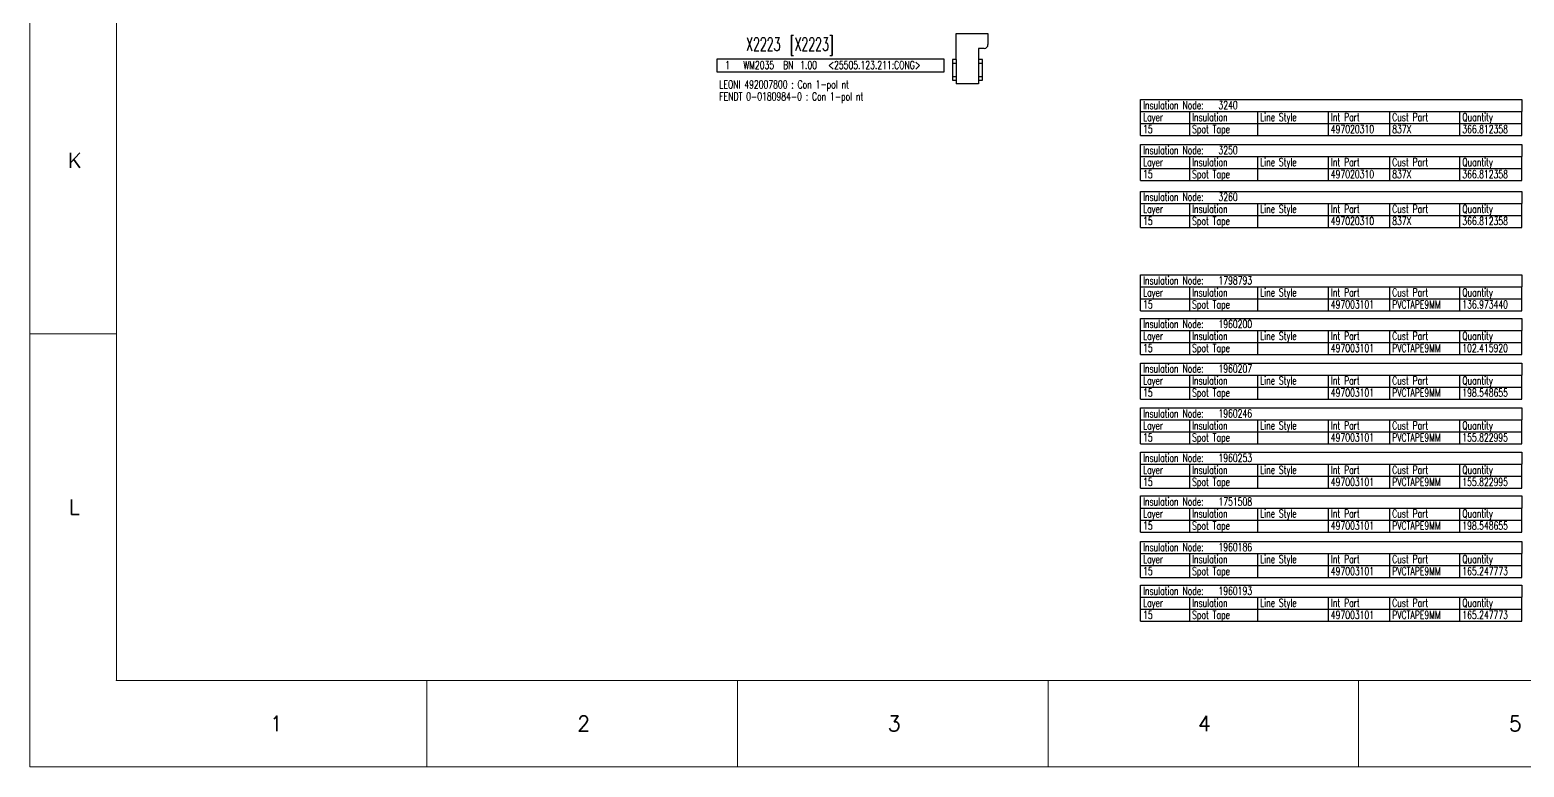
# Model space of a CAD drawing. Header units: millimetres. Extents: x -1 to 4489, y 0 to 1364.
# Drawn here: x 0 to 560, y 0 to 276 of the extents above; entities that cross this region are included whole.
import ezdxf

# ---------------------------------------------------------------- set-up
doc = ezdxf.new("R2010")
doc.units = ezdxf.units.MM
doc.layers.add('Drawingheader + Standards', color=7, linetype='Continuous')
doc.layers.add('LAYER_0', color=7, linetype='Continuous')
doc.styles.add('DEFAULT', font='simplex.shx', dxfattribs={"bigfont": 'bigfont'})
doc.styles.add('HS-COMP-DESCRIPTION', font='ROMANS.SHX', dxfattribs={"width": 0.6, "height": 5})
doc.styles.add('HS-PART-NO', font='ROMANS.SHX', dxfattribs={"width": 0.7, "height": 3})
doc.styles.add('HS-TABLE-INSULATION', font='ROMANS.SHX', dxfattribs={"width": 0.7, "height": 3})
doc.styles.add('HS-WIRE', font='ROMANS.SHX', dxfattribs={"width": 0.7, "height": 3})

# ---------------------------------------------------------------- blocks, each defined once
blk = doc.blocks.new('Rahmen')
at = {"layer": 'Drawingheader + Standards', "color": 0, "linetype": 'Continuous', "lineweight": 0}
for p, q in [((-7386.39, -619.37), (-7386.39, 743.98)), ((-7386.39, 743.98), (-7386.39, -619.37)), ((-7353.97, 711.56), (-7353.97, -586.95)), ((-7386.39, -457.1), (-7353.97, -457.1)), ((-7353.97, -586.95), (-2930.18, -586.95)), ((-7237.56, -586.95), (-7237.56, -619.37)), ((-7121.14, -586.95), (-7121.14, -619.37)), ((-7004.73, -586.95), (-7004.73, -619.37)), ((-6888.31, -586.95), (-6888.31, -619.37)), ((-7386.39, -619.37), (-5491.25, -619.37)), ((-7386.39, -619.37), (-2897.74, -619.43))]:
    blk.add_line(p, q, dxfattribs=at)
blk.add_point((-7353.97, -586.95), dxfattribs=at)
blk.add_point((-7353.97, -586.95), dxfattribs=at)
at = {"layer": 'Drawingheader + Standards', "color": 0, "linetype": 'Continuous', "lineweight": 0, "style": 'DEFAULT'}
for s, p in [('K', (-7372.08, -394.95)), ('L', (-7371.8, -524.8)), ('1', (-7296.44, -605.93)), ('2', (-7181.24, -605.93)), ('3', (-7064.83, -605.93)), ('4', (-6948.54, -605.93)), ('5', (-6831.99, -605.93))]:
    blk.add_text(s, height=5.67, dxfattribs=at).set_placement(p)
blk = doc.blocks.new('492007800')
at = {"layer": 'LAYER_0', "color": 7}
for points in [[(-6.34, 9.08), (-6.34, 18.88)], [(-6.34, 18.88), (-5.64, 18.88)], [(-5.64, 18.88), (4.17, 18.88)], [(4.17, 18.88), (5.57, 18.88)], [(5.57, 18.88), (5.57, 14.68)], [(2.07, 13.28), (2.07, 9.08)], [(4.17, 13.28), (2.07, 13.28)], [(-6.34, 9.08), (-7.74, 9.08)], [(-7.74, 9.08), (-7.74, 1.38)], [(-7.74, 7.68), (-6.34, 7.68)], [(-6.34, 9.08), (-6.34, 1.38)], [(3.47, 9.08), (2.07, 9.08)], [(2.07, 9.08), (2.07, 1.38)], [(2.07, 7.68), (3.47, 7.68)], [(3.47, 1.38), (3.47, 9.08)], [(-7.74, 2.78), (-6.34, 2.78)], [(-7.74, 1.38), (-6.34, 1.38)], [(-6.34, 1.38), (-6.34, -0.02)], [(2.07, 2.78), (3.47, 2.78)], [(2.07, 1.38), (3.47, 1.38)], [(2.07, 1.38), (2.07, -0.02)], [(2.07, -0.02), (-6.34, -0.02)]]:
    blk.add_lwpolyline(points, dxfattribs=at)
blk.add_arc((4.17, 14.68), 1.4, 270, 0, dxfattribs=at)

msp = doc.modelspace()

# ---------------------------------------------------------------- linework, layer by layer
at = {"color": 7, "linetype": 'Continuous'}
for points in [[(257.66, 260.3), (257.66, 265.28), (342.56, 265.28), (342.56, 260.3), (257.66, 260.3)], [(416.38, 245.58), (416.38, 250.08)], [(416.38, 250.08), (559.27, 250.08)], [(559.27, 250.08), (559.27, 245.58)], [(416.38, 245.58), (559.27, 245.58)], [(416.38, 236.58), (416.38, 245.58)], [(416.38, 236.58), (416.38, 245.58)], [(416.38, 245.58), (559.27, 245.58)], [(416.38, 241.08), (559.27, 241.08)], [(434.75, 236.58), (434.75, 245.58)], [(460.27, 236.58), (460.27, 245.58)], [(486.78, 236.58), (486.78, 245.58)], [(509.77, 236.58), (509.77, 245.58)], [(536.06, 236.58), (536.06, 245.58)], [(559.27, 236.58), (559.27, 245.58)], [(559.27, 236.58), (559.27, 245.58)], [(416.38, 236.58), (559.27, 236.58)], [(416.38, 236.58), (559.27, 236.58)], [(416.38, 228.71), (416.38, 233.21)], [(416.38, 233.21), (559.27, 233.21)], [(559.27, 233.21), (559.27, 228.71)], [(416.38, 228.71), (559.27, 228.71)], [(416.38, 219.71), (416.38, 228.71)], [(416.38, 219.71), (416.38, 228.71)], [(416.38, 228.71), (559.27, 228.71)], [(416.38, 224.21), (559.27, 224.21)], [(434.75, 219.71), (434.75, 228.71)], [(460.27, 219.71), (460.27, 228.71)], [(486.78, 219.71), (486.78, 228.71)], [(509.77, 219.71), (509.77, 228.71)], [(536.06, 219.71), (536.06, 228.71)], [(559.27, 219.71), (559.27, 228.71)], [(559.27, 219.71), (559.27, 228.71)], [(416.38, 219.71), (559.27, 219.71)], [(416.38, 219.71), (559.27, 219.71)], [(416.38, 211.17), (416.38, 215.67)], [(416.38, 215.67), (559.27, 215.67)], [(559.27, 215.67), (559.27, 211.17)], [(416.38, 211.17), (559.27, 211.17)], [(416.38, 202.17), (416.38, 211.17)], [(416.38, 202.17), (416.38, 211.17)], [(416.38, 211.17), (559.27, 211.17)], [(434.75, 202.17), (434.75, 211.17)], [(460.27, 202.17), (460.27, 211.17)], [(486.78, 202.17), (486.78, 211.17)], [(509.77, 202.17), (509.77, 211.17)], [(536.06, 202.17), (536.06, 211.17)], [(559.27, 202.17), (559.27, 211.17)], [(559.27, 202.17), (559.27, 211.17)], [(416.38, 206.67), (559.27, 206.67)], [(416.38, 202.17), (559.27, 202.17)], [(416.38, 202.17), (559.27, 202.17)], [(416.38, 179.91), (416.38, 184.41)], [(416.38, 184.41), (559.27, 184.41)], [(416.38, 179.91), (559.27, 179.91)], [(416.38, 170.91), (416.38, 179.91)], [(416.38, 170.91), (416.38, 179.91)], [(416.38, 179.91), (559.27, 179.91)], [(434.75, 170.91), (434.75, 179.91)], [(460.27, 170.91), (460.27, 179.91)], [(486.78, 170.91), (486.78, 179.91)], [(509.77, 170.91), (509.77, 179.91)], [(536.06, 170.91), (536.06, 179.91)], [(559.27, 184.41), (559.27, 179.91)], [(559.27, 170.91), (559.27, 179.91)], [(559.27, 170.91), (559.27, 179.91)], [(416.38, 175.41), (559.27, 175.41)], [(416.38, 170.91), (559.27, 170.91)], [(416.38, 170.91), (559.27, 170.91)], [(416.38, 163.57), (416.38, 168.07)], [(416.38, 168.07), (559.27, 168.07)], [(559.27, 168.07), (559.27, 163.57)], [(416.38, 163.57), (559.27, 163.57)], [(416.38, 154.57), (416.38, 163.57)], [(416.38, 154.57), (416.38, 163.57)], [(416.38, 163.57), (559.27, 163.57)], [(434.75, 154.57), (434.75, 163.57)], [(460.27, 154.57), (460.27, 163.57)], [(486.78, 154.57), (486.78, 163.57)], [(509.77, 154.57), (509.77, 163.57)], [(536.06, 154.57), (536.06, 163.57)], [(559.27, 154.57), (559.27, 163.57)], [(559.27, 154.57), (559.27, 163.57)], [(416.38, 159.07), (559.27, 159.07)], [(416.38, 154.57), (559.27, 154.57)], [(416.38, 154.57), (559.27, 154.57)], [(416.38, 146.85), (416.38, 151.35)], [(416.38, 151.35), (559.27, 151.35)], [(559.27, 151.35), (559.27, 146.85)], [(416.38, 146.85), (559.27, 146.85)], [(416.38, 137.85), (416.38, 146.85)], [(416.38, 137.85), (416.38, 146.85)], [(416.38, 146.85), (559.27, 146.85)], [(434.75, 137.85), (434.75, 146.85)], [(460.27, 137.85), (460.27, 146.85)], [(486.78, 137.85), (486.78, 146.85)], [(509.77, 137.85), (509.77, 146.85)], [(536.06, 137.85), (536.06, 146.85)], [(559.27, 137.85), (559.27, 146.85)], [(559.27, 137.85), (559.27, 146.85)], [(416.38, 142.35), (559.27, 142.35)], [(416.38, 137.85), (559.27, 137.85)], [(416.38, 137.85), (559.27, 137.85)], [(416.38, 130.05), (416.38, 134.55)], [(416.38, 134.55), (559.27, 134.55)], [(559.27, 134.55), (559.27, 130.05)], [(416.38, 130.05), (559.27, 130.05)], [(416.38, 121.05), (416.38, 130.05)], [(416.38, 121.05), (416.38, 130.05)], [(416.38, 130.05), (559.27, 130.05)], [(434.75, 121.05), (434.75, 130.05)], [(460.27, 121.05), (460.27, 130.05)], [(486.78, 121.05), (486.78, 130.05)], [(509.77, 121.05), (509.77, 130.05)], [(536.06, 121.05), (536.06, 130.05)], [(559.27, 121.05), (559.27, 130.05)], [(559.27, 121.05), (559.27, 130.05)], [(416.38, 125.55), (559.27, 125.55)], [(416.38, 121.05), (559.27, 121.05)], [(416.38, 121.05), (559.27, 121.05)], [(416.38, 113.41), (416.38, 117.91)], [(416.38, 117.91), (559.27, 117.91)], [(559.27, 117.91), (559.27, 113.41)], [(416.38, 113.41), (559.27, 113.41)], [(416.38, 104.41), (416.38, 113.41)], [(416.38, 104.41), (416.38, 113.41)], [(416.38, 113.41), (559.27, 113.41)], [(434.75, 104.41), (434.75, 113.41)], [(460.27, 104.41), (460.27, 113.41)], [(486.78, 104.41), (486.78, 113.41)], [(509.77, 104.41), (509.77, 113.41)], [(536.06, 104.41), (536.06, 113.41)], [(559.27, 104.41), (559.27, 113.41)], [(559.27, 104.41), (559.27, 113.41)], [(416.38, 108.91), (559.27, 108.91)], [(416.38, 104.41), (559.27, 104.41)], [(416.38, 104.41), (559.27, 104.41)], [(416.38, 97.02), (416.38, 101.52)], [(416.38, 101.52), (559.27, 101.52)], [(559.27, 101.52), (559.27, 97.02)], [(416.38, 97.02), (559.27, 97.02)], [(416.38, 88.02), (416.38, 97.02)], [(416.38, 88.02), (416.38, 97.02)], [(416.38, 97.02), (559.27, 97.02)], [(434.75, 88.02), (434.75, 97.02)], [(460.27, 88.02), (460.27, 97.02)], [(486.78, 88.02), (486.78, 97.02)], [(509.77, 88.02), (509.77, 97.02)], [(536.06, 88.02), (536.06, 97.02)], [(559.27, 88.02), (559.27, 97.02)], [(559.27, 88.02), (559.27, 97.02)], [(416.38, 92.52), (559.27, 92.52)], [(416.38, 88.02), (559.27, 88.02)], [(416.38, 88.02), (559.27, 88.02)], [(416.38, 79.99), (416.38, 84.49)], [(416.38, 84.49), (559.27, 84.49)], [(559.27, 84.49), (559.27, 79.99)], [(416.38, 79.99), (559.27, 79.99)], [(416.38, 70.99), (416.38, 79.99)], [(416.38, 70.99), (416.38, 79.99)], [(416.38, 79.99), (559.27, 79.99)], [(434.75, 70.99), (434.75, 79.99)], [(460.27, 70.99), (460.27, 79.99)], [(486.78, 70.99), (486.78, 79.99)], [(509.77, 70.99), (509.77, 79.99)], [(536.06, 70.99), (536.06, 79.99)], [(559.27, 70.99), (559.27, 79.99)], [(559.27, 70.99), (559.27, 79.99)], [(416.38, 75.49), (559.27, 75.49)], [(416.38, 70.99), (559.27, 70.99)], [(416.38, 70.99), (559.27, 70.99)], [(416.38, 63.58), (416.38, 68.08)], [(416.38, 68.08), (559.27, 68.08)], [(559.27, 68.08), (559.27, 63.58)], [(416.38, 63.58), (559.27, 63.58)], [(416.38, 54.58), (416.38, 63.58)], [(416.38, 54.58), (416.38, 63.58)], [(416.38, 63.58), (559.27, 63.58)], [(434.75, 54.58), (434.75, 63.58)], [(460.27, 54.58), (460.27, 63.58)], [(486.78, 54.58), (486.78, 63.58)], [(509.77, 54.58), (509.77, 63.58)], [(536.06, 54.58), (536.06, 63.58)], [(559.27, 54.58), (559.27, 63.58)], [(559.27, 54.58), (559.27, 63.58)], [(416.38, 59.08), (559.27, 59.08)], [(416.38, 54.58), (559.27, 54.58)], [(416.38, 54.58), (559.27, 54.58)]]:
    msp.add_lwpolyline(points, dxfattribs=at)

# ---------------------------------------------------------------- block references
for name, p in [('Rahmen', (7386.39, 619.37)), ('492007800', (353.58, 255.97))]:
    msp.add_blockref(name, p)

# ---------------------------------------------------------------- texts
at = {"color": 42, "linetype": 'Continuous', "style": 'HS-COMP-DESCRIPTION', "width": 0.6}
msp.add_text('X2223', height=5, dxfattribs=at).set_placement((268.5, 268.28))
at = {"color": 5, "linetype": 'Continuous', "style": 'HS-COMP-DESCRIPTION', "width": 0.6}
msp.add_text(' [X2223]', height=5, dxfattribs=at).set_placement((282.79, 268.28))
at = {"color": 7, "linetype": 'Continuous', "width": 0.7}
for s, style, p in [(' 1  ', 'HS-WIRE', (259.16, 261.5)), ('Insulation Node:', 'HS-TABLE-INSULATION', (417.28, 246.48)), ('Insulation Node:', 'HS-TABLE-INSULATION', (417.28, 229.61)), ('Insulation Node:', 'HS-TABLE-INSULATION', (417.28, 212.07)), ('Insulation Node:', 'HS-TABLE-INSULATION', (417.28, 180.81)), ('Insulation Node:', 'HS-TABLE-INSULATION', (417.28, 164.47)), ('Insulation Node:', 'HS-TABLE-INSULATION', (417.28, 147.75)), ('Insulation Node:', 'HS-TABLE-INSULATION', (417.28, 130.95)), ('Insulation Node:', 'HS-TABLE-INSULATION', (417.28, 114.31)), ('Insulation Node:', 'HS-TABLE-INSULATION', (417.28, 97.92)), ('Insulation Node:', 'HS-TABLE-INSULATION', (417.28, 80.89)), ('Insulation Node:', 'HS-TABLE-INSULATION', (417.28, 64.48))]:
    msp.add_text(s, height=3, dxfattribs=dict(at, style=style)).set_placement(p)
at = {"color": 92, "linetype": 'Continuous', "width": 0.7}
for s, style, p in [('WM2035 ', 'HS-WIRE', (267.46, 261.5)), ('BN ', 'HS-WIRE', (282.36, 261.5)), ('1.00 ', 'HS-WIRE', (288.76, 261.5)), (' <25505.123.211:CONG>  ', 'HS-WIRE', (297.86, 261.5)), ('3240', 'HS-TABLE-INSULATION', (445.55, 246.48)), ('15 ', 'HS-TABLE-INSULATION', (417.28, 237.48)), ('Spot Tape ', 'HS-TABLE-INSULATION', (435.65, 237.48)), ('497020310 ', 'HS-TABLE-INSULATION', (487.68, 237.48)), ('837X ', 'HS-TABLE-INSULATION', (510.67, 237.48)), ('366.812358 ', 'HS-TABLE-INSULATION', (536.96, 237.48)), ('3250', 'HS-TABLE-INSULATION', (445.55, 229.61)), ('15 ', 'HS-TABLE-INSULATION', (417.28, 220.61)), ('Spot Tape ', 'HS-TABLE-INSULATION', (435.65, 220.61)), ('497020310 ', 'HS-TABLE-INSULATION', (487.68, 220.61)), ('837X ', 'HS-TABLE-INSULATION', (510.67, 220.61)), ('366.812358 ', 'HS-TABLE-INSULATION', (536.96, 220.61)), ('3260', 'HS-TABLE-INSULATION', (445.55, 212.07)), ('15 ', 'HS-TABLE-INSULATION', (417.28, 203.07)), ('Spot Tape ', 'HS-TABLE-INSULATION', (435.65, 203.07)), ('497020310 ', 'HS-TABLE-INSULATION', (487.68, 203.07)), ('837X ', 'HS-TABLE-INSULATION', (510.67, 203.07)), ('366.812358 ', 'HS-TABLE-INSULATION', (536.96, 203.07)), ('1798793', 'HS-TABLE-INSULATION', (445.55, 180.81)), ('15 ', 'HS-TABLE-INSULATION', (417.28, 171.81)), ('Spot Tape ', 'HS-TABLE-INSULATION', (435.65, 171.81)), ('497003101 ', 'HS-TABLE-INSULATION', (487.68, 171.81)), ('PVCTAPE9MM ', 'HS-TABLE-INSULATION', (510.67, 171.81)), ('136.973440 ', 'HS-TABLE-INSULATION', (536.96, 171.81)), ('1960200', 'HS-TABLE-INSULATION', (445.55, 164.47)), ('15 ', 'HS-TABLE-INSULATION', (417.28, 155.47)), ('Spot Tape ', 'HS-TABLE-INSULATION', (435.65, 155.47)), ('497003101 ', 'HS-TABLE-INSULATION', (487.68, 155.47)), ('PVCTAPE9MM ', 'HS-TABLE-INSULATION', (510.67, 155.47)), ('102.415920 ', 'HS-TABLE-INSULATION', (536.96, 155.47)), ('1960207', 'HS-TABLE-INSULATION', (445.55, 147.75)), ('15 ', 'HS-TABLE-INSULATION', (417.28, 138.75)), ('Spot Tape ', 'HS-TABLE-INSULATION', (435.65, 138.75)), ('497003101 ', 'HS-TABLE-INSULATION', (487.68, 138.75)), ('PVCTAPE9MM ', 'HS-TABLE-INSULATION', (510.67, 138.75)), ('198.548655 ', 'HS-TABLE-INSULATION', (536.96, 138.75)), ('1960246', 'HS-TABLE-INSULATION', (445.55, 130.95)), ('15 ', 'HS-TABLE-INSULATION', (417.28, 121.95)), ('Spot Tape ', 'HS-TABLE-INSULATION', (435.65, 121.95)), ('497003101 ', 'HS-TABLE-INSULATION', (487.68, 121.95)), ('PVCTAPE9MM ', 'HS-TABLE-INSULATION', (510.67, 121.95)), ('155.822995 ', 'HS-TABLE-INSULATION', (536.96, 121.95)), ('1960253', 'HS-TABLE-INSULATION', (445.55, 114.31)), ('15 ', 'HS-TABLE-INSULATION', (417.28, 105.31)), ('Spot Tape ', 'HS-TABLE-INSULATION', (435.65, 105.31)), ('497003101 ', 'HS-TABLE-INSULATION', (487.68, 105.31)), ('PVCTAPE9MM ', 'HS-TABLE-INSULATION', (510.67, 105.31)), ('155.822995 ', 'HS-TABLE-INSULATION', (536.96, 105.31)), ('1751508', 'HS-TABLE-INSULATION', (445.55, 97.92)), ('15 ', 'HS-TABLE-INSULATION', (417.28, 88.92)), ('Spot Tape ', 'HS-TABLE-INSULATION', (435.65, 88.92)), ('497003101 ', 'HS-TABLE-INSULATION', (487.68, 88.92)), ('PVCTAPE9MM ', 'HS-TABLE-INSULATION', (510.67, 88.92)), ('198.548655 ', 'HS-TABLE-INSULATION', (536.96, 88.92)), ('1960186', 'HS-TABLE-INSULATION', (445.55, 80.89)), ('15 ', 'HS-TABLE-INSULATION', (417.28, 71.89)), ('Spot Tape ', 'HS-TABLE-INSULATION', (435.65, 71.89)), ('497003101 ', 'HS-TABLE-INSULATION', (487.68, 71.89)), ('PVCTAPE9MM ', 'HS-TABLE-INSULATION', (510.67, 71.89)), ('165.247773 ', 'HS-TABLE-INSULATION', (536.96, 71.89)), ('1960193', 'HS-TABLE-INSULATION', (445.55, 64.48)), ('15 ', 'HS-TABLE-INSULATION', (417.28, 55.48)), ('Spot Tape ', 'HS-TABLE-INSULATION', (435.65, 55.48)), ('497003101 ', 'HS-TABLE-INSULATION', (487.68, 55.48)), ('PVCTAPE9MM ', 'HS-TABLE-INSULATION', (510.67, 55.48)), ('165.247773 ', 'HS-TABLE-INSULATION', (536.96, 55.48))]:
    msp.add_text(s, height=3, dxfattribs=dict(at, style=style)).set_placement(p)
at = {"color": 200, "linetype": 'Continuous', "style": 'HS-PART-NO', "width": 0.7}
for s, p in [('LEONI 492007800 : Con 1-pol nt', (258.44, 254.23)), ('FENDT 0-0180984-0 : Con 1-pol nt', (258.44, 249.73))]:
    msp.add_text(s, height=3, dxfattribs=at).set_placement(p)
at = {"color": 1, "linetype": 'Continuous', "style": 'HS-TABLE-INSULATION', "width": 0.7}
for s, p in [('Layer', (417.28, 241.98)), ('Insulation', (435.65, 241.98)), ('Line Style', (461.17, 241.98)), ('Int Part', (487.68, 241.98)), ('Cust Part', (510.67, 241.98)), ('Quantity', (536.96, 241.98)), ('Layer', (417.28, 225.11)), ('Insulation', (435.65, 225.11)), ('Line Style', (461.17, 225.11)), ('Int Part', (487.68, 225.11)), ('Cust Part', (510.67, 225.11)), ('Quantity', (536.96, 225.11)), ('Layer', (417.28, 207.57)), ('Insulation', (435.65, 207.57)), ('Line Style', (461.17, 207.57)), ('Int Part', (487.68, 207.57)), ('Cust Part', (510.67, 207.57)), ('Quantity', (536.96, 207.57)), ('Layer', (417.28, 176.31)), ('Insulation', (435.65, 176.31)), ('Line Style', (461.17, 176.31)), ('Int Part', (487.68, 176.31)), ('Cust Part', (510.67, 176.31)), ('Quantity', (536.96, 176.31)), ('Layer', (417.28, 159.97)), ('Insulation', (435.65, 159.97)), ('Line Style', (461.17, 159.97)), ('Int Part', (487.68, 159.97)), ('Cust Part', (510.67, 159.97)), ('Quantity', (536.96, 159.97)), ('Layer', (417.28, 143.25)), ('Insulation', (435.65, 143.25)), ('Line Style', (461.17, 143.25)), ('Int Part', (487.68, 143.25)), ('Cust Part', (510.67, 143.25)), ('Quantity', (536.96, 143.25)), ('Layer', (417.28, 126.45)), ('Insulation', (435.65, 126.45)), ('Line Style', (461.17, 126.45)), ('Int Part', (487.68, 126.45)), ('Cust Part', (510.67, 126.45)), ('Quantity', (536.96, 126.45)), ('Layer', (417.28, 109.81)), ('Insulation', (435.65, 109.81)), ('Line Style', (461.17, 109.81)), ('Int Part', (487.68, 109.81)), ('Cust Part', (510.67, 109.81)), ('Quantity', (536.96, 109.81)), ('Layer', (417.28, 93.42)), ('Insulation', (435.65, 93.42)), ('Line Style', (461.17, 93.42)), ('Int Part', (487.68, 93.42)), ('Cust Part', (510.67, 93.42)), ('Quantity', (536.96, 93.42)), ('Layer', (417.28, 76.39)), ('Insulation', (435.65, 76.39)), ('Line Style', (461.17, 76.39)), ('Int Part', (487.68, 76.39)), ('Cust Part', (510.67, 76.39)), ('Quantity', (536.96, 76.39)), ('Layer', (417.28, 59.98)), ('Insulation', (435.65, 59.98)), ('Line Style', (461.17, 59.98)), ('Int Part', (487.68, 59.98)), ('Cust Part', (510.67, 59.98)), ('Quantity', (536.96, 59.98))]:
    msp.add_text(s, height=3, dxfattribs=at).set_placement(p)

doc.saveas('drawing.dxf')
